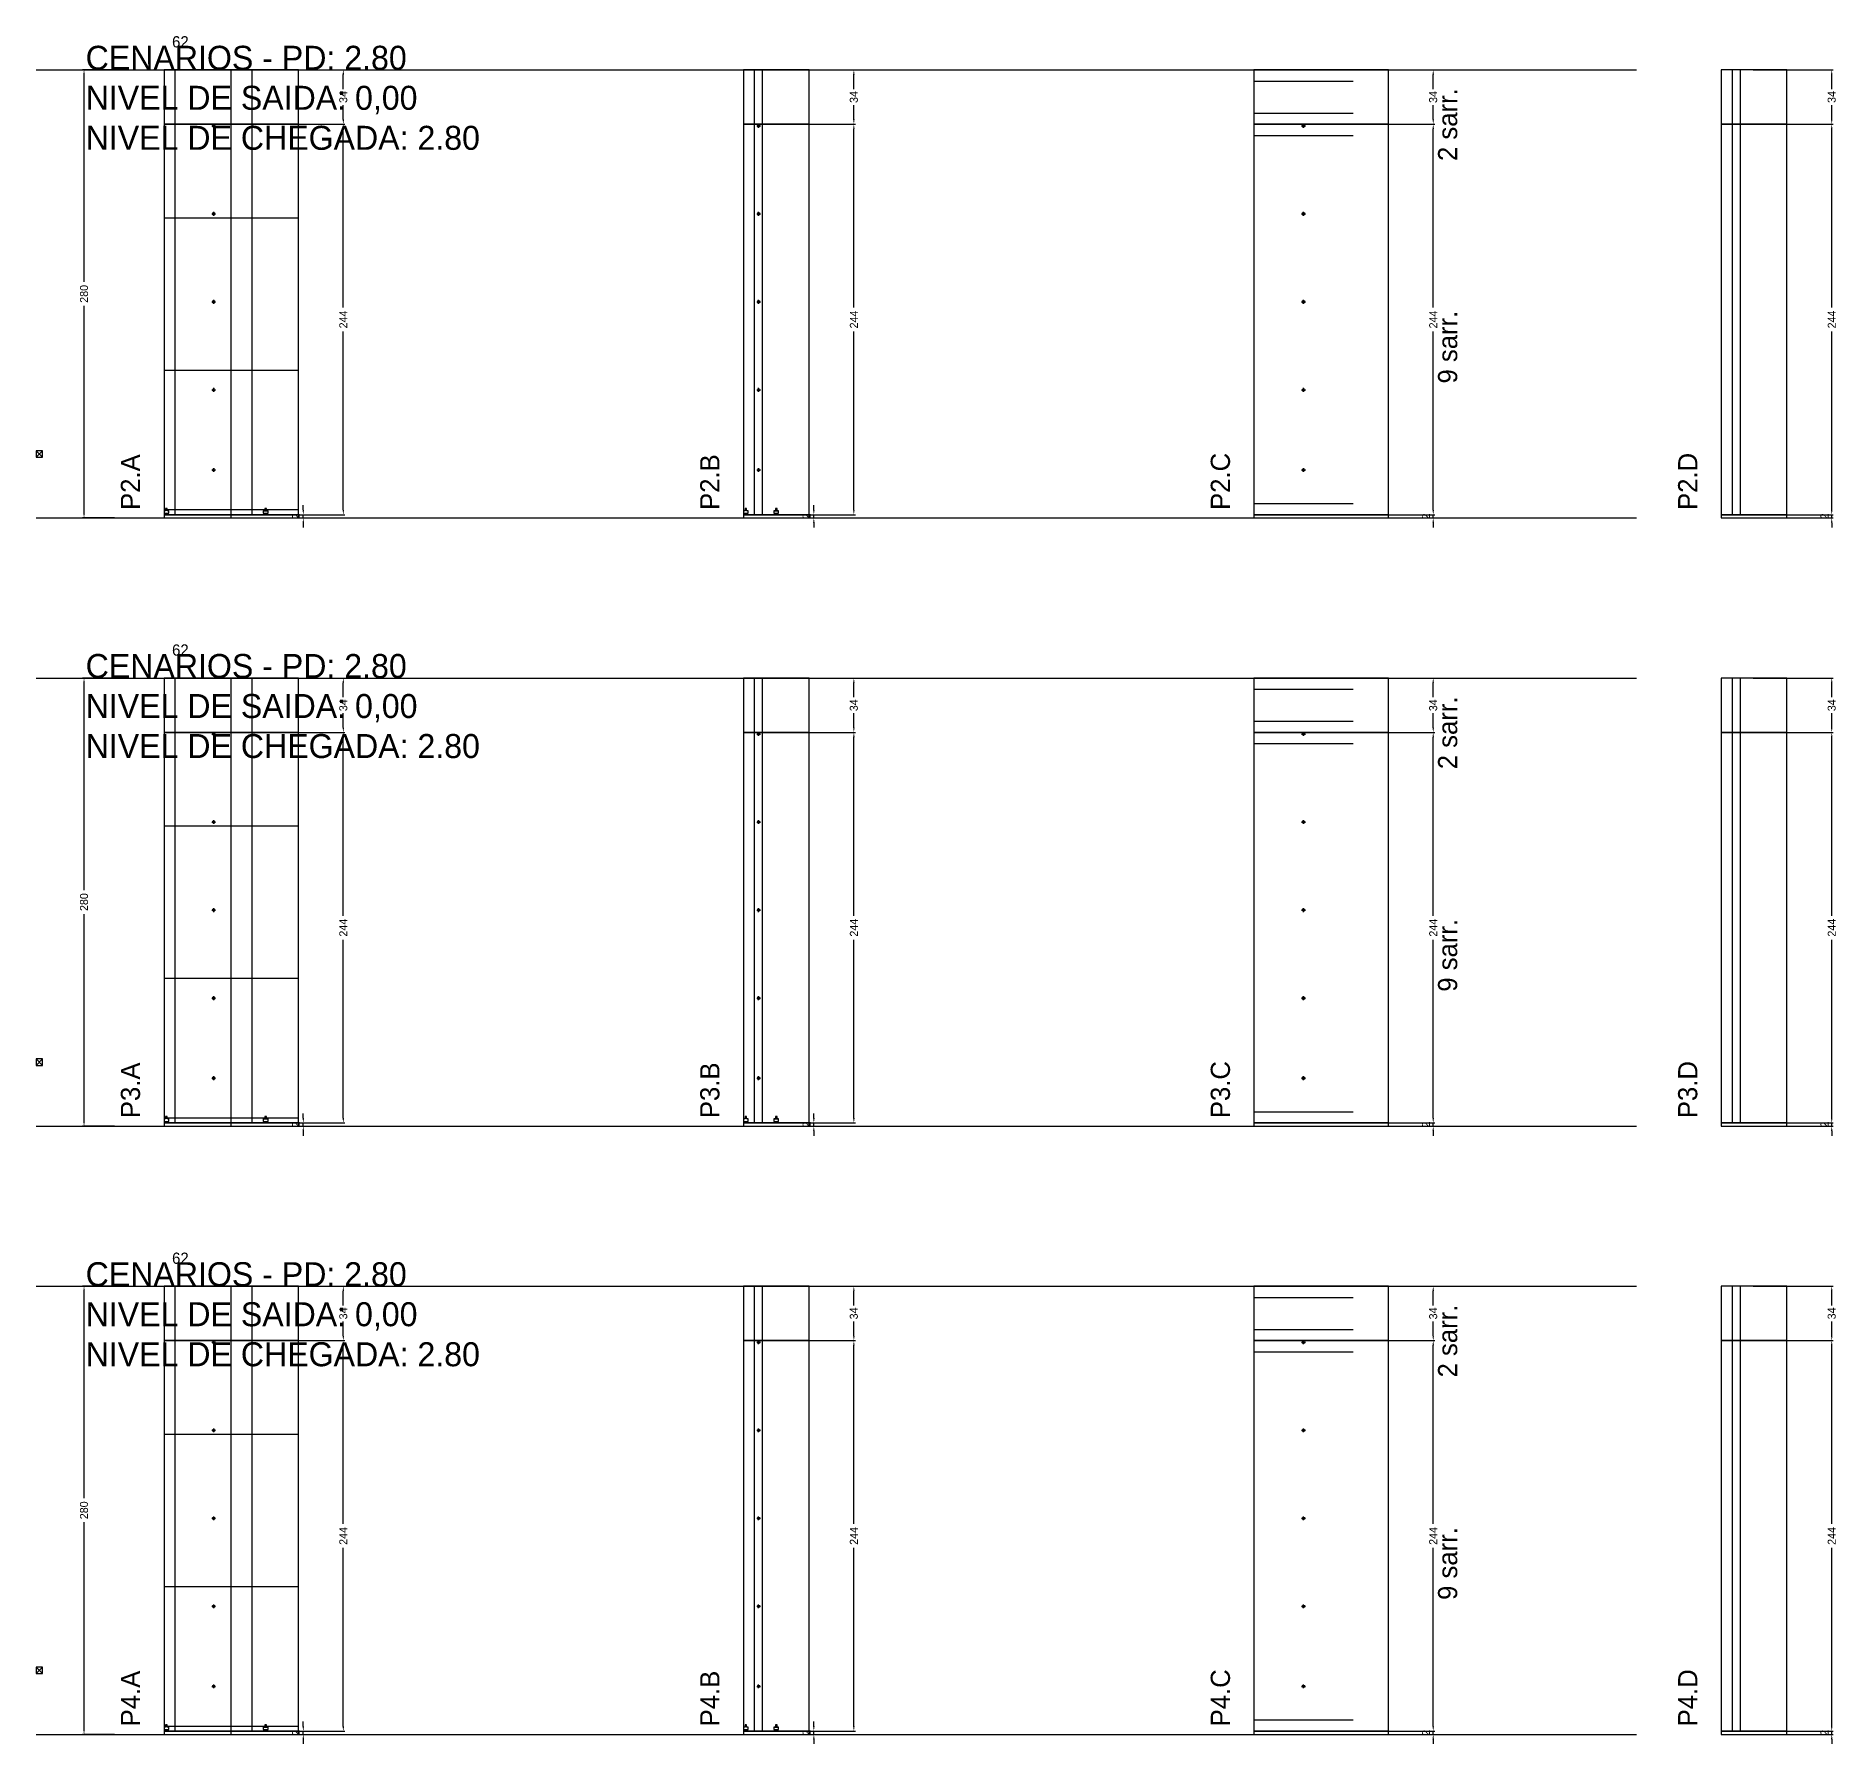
# Model space of a CAD drawing. Header units: centimetres. Extents: x -12000 to 4115, y -10266 to 2668.
# Drawn here: x -7000 to -5875, y -1526 to -459 of the extents above; entities that cross this region are included whole.
import ezdxf

# ---------------------------------------------------------------- set-up
doc = ezdxf.new("R2010")
doc.units = ezdxf.units.CM
doc.linetypes.add('DASHED', pattern=[2, -2])
for name, color, linetype in [('COTA', 241, 'Continuous'), ('COTAS FURACAO', 16, 'Continuous'), ('Madeira', 30, 'Continuous'), ('NOMENCLATURA', 7, 'Continuous'), ('Nível', 160, 'Continuous'), ('Painéis', 200, 'Continuous'), ('Perfil Metálico', 150, 'Continuous'), ('SARR_2.2x7', 40, 'Continuous'), ('SARRAFO DE PRESSAO', 200, 'Continuous'), ('texto', 7, 'Continuous')]:
    doc.layers.add(name, color=color, linetype=linetype)
doc.dimstyles.new('PAINEL-NOVA', dxfattribs={"dimtxt": 5, "dimasz": 3, "dimexe": 1, "dimexo": 1, "dimgap": 1, "dimtad": 1, "dimcen": 2.5, "dimazin": 3, "dimtfac": 1, "dimtmove": 0, "dimatfit": 3})

# ---------------------------------------------------------------- blocks, each defined once
blk = doc.blocks.new('_CLOSEDFILLED')
at = {"color": 0, "linetype": 'BYBLOCK'}
blk.add_solid([(-1, 0.16), (0, 0), (-1, -0.16)], dxfattribs=at)
blk = doc.blocks.new('*D27')
for p, q in [((-6951, -480), (-6971, -480)), ((-6970, -612.5), (-6970, -483)), ((-6970, -757), (-6970, -627.5)), ((-6951, -760), (-6971, -760))]:
    blk.add_line(p, q)
at = {"layer": 'Defpoints'}
for p in [(-6950, -480), (-6970, -760), (-6950, -760)]:
    blk.add_point(p, dxfattribs=at)
at = {"layer": 'COTA', "xscale": 3, "yscale": 3}
for p, rotation in [((-6970, -480), 90), ((-6970, -760), 270)]:
    blk.add_blockref('_CLOSEDFILLED', p, dxfattribs=dict(at, rotation=rotation))
at = {"layer": 'COTA', "insert": (-6970, -620), "char_height": 5, "attachment_point": 5, "rotation": 90}
blk.add_mtext('280', dxfattribs=at)
blk = doc.blocks.new('MULDURA')
at = {"layer": 'Paineis'}
for p, q in [((0, 0), (4, 4)), ((4, 0), (0, 4))]:
    blk.add_line(p, q, dxfattribs=at)
blk.add_lwpolyline([(0, 0), (4, 0), (4, 4), (0, 4)], close=True, dxfattribs=at)
blk = doc.blocks.new('*D29')
for p, q in [((-6857, -514), (-6807, -514)), ((-6808, -628.5), (-6808, -517)), ((-6808, -755), (-6808, -643.5)), ((-6857, -758), (-6807, -758))]:
    blk.add_line(p, q)
at = {"layer": 'Defpoints'}
for p in [(-6858, -514), (-6858, -758), (-6808, -758)]:
    blk.add_point(p, dxfattribs=at)
at = {"layer": 'COTA', "xscale": 3, "yscale": 3}
for p, rotation in [((-6808, -514), 90), ((-6808, -758), 270)]:
    blk.add_blockref('_CLOSEDFILLED', p, dxfattribs=dict(at, rotation=rotation))
at = {"layer": 'COTA', "insert": (-6808, -636), "char_height": 5, "attachment_point": 5, "rotation": 90}
blk.add_mtext('244', dxfattribs=at)
blk = doc.blocks.new('*D30')
for p, q in [((-6857, -480), (-6807, -480)), ((-6808, -492), (-6808, -483)), ((-6808, -511), (-6808, -502)), ((-6857, -514), (-6807, -514))]:
    blk.add_line(p, q)
at = {"layer": 'Defpoints'}
for p in [(-6858, -480), (-6858, -514), (-6808, -514)]:
    blk.add_point(p, dxfattribs=at)
at = {"layer": 'COTA', "xscale": 3, "yscale": 3}
for p, rotation in [((-6808, -480), 90), ((-6808, -514), 270)]:
    blk.add_blockref('_CLOSEDFILLED', p, dxfattribs=dict(at, rotation=rotation))
at = {"layer": 'COTA', "insert": (-6808, -497), "char_height": 5, "attachment_point": 5, "rotation": 90}
blk.add_mtext('34', dxfattribs=at)
blk = doc.blocks.new('SLIPTEE')
at = {"layer": 'Paineis'}
blk.add_lwpolyline([(0, 0), (3, 0), (3, 1.5), (2, 1.5), (2, 3), (1, 3), (1, 1.5), (0, 1.5)], close=True, dxfattribs=at)
blk = doc.blocks.new('SLIPTDD')
at = {"layer": 'Paineis'}
blk.add_line((0, 1.5), (3, 1.5), dxfattribs=at)
blk.add_lwpolyline([(0, 0), (3, 0), (3, 1.5), (2, 1.5), (2, 3), (1, 3), (1, 1.5), (0, 1.5)], close=True, dxfattribs=at)
blk = doc.blocks.new('furacao')
at = {"layer": 'COTAS FURACAO'}
for p, q in [((-1.2, 0), (1.2, 0)), ((0, -1.2), (0, 1.2))]:
    blk.add_line(p, q, dxfattribs=at)
blk.add_circle((0, 0), 0.8, dxfattribs=at)
blk = doc.blocks.new('*D32')
for p, q in [((-6538, -514), (-6488, -514)), ((-6489, -628.5), (-6489, -517)), ((-6489, -755), (-6489, -643.5)), ((-6538, -758), (-6488, -758))]:
    blk.add_line(p, q)
at = {"layer": 'Defpoints'}
for p in [(-6539, -514), (-6539, -758), (-6489, -758)]:
    blk.add_point(p, dxfattribs=at)
at = {"layer": 'COTA', "xscale": 3, "yscale": 3}
for p, rotation in [((-6489, -514), 90), ((-6489, -758), 270)]:
    blk.add_blockref('_CLOSEDFILLED', p, dxfattribs=dict(at, rotation=rotation))
at = {"layer": 'COTA', "insert": (-6489, -636), "char_height": 5, "attachment_point": 5, "rotation": 90}
blk.add_mtext('244', dxfattribs=at)
blk = doc.blocks.new('*D33')
for p, q in [((-6538, -480), (-6488, -480)), ((-6489, -492), (-6489, -483)), ((-6489, -511), (-6489, -502)), ((-6538, -514), (-6488, -514))]:
    blk.add_line(p, q)
at = {"layer": 'Defpoints'}
for p in [(-6539, -480), (-6539, -514), (-6489, -514)]:
    blk.add_point(p, dxfattribs=at)
at = {"layer": 'COTA', "xscale": 3, "yscale": 3}
for p, rotation in [((-6489, -480), 90), ((-6489, -514), 270)]:
    blk.add_blockref('_CLOSEDFILLED', p, dxfattribs=dict(at, rotation=rotation))
at = {"layer": 'COTA', "insert": (-6489, -497), "char_height": 5, "attachment_point": 5, "rotation": 90}
blk.add_mtext('34', dxfattribs=at)
blk = doc.blocks.new('*D35')
for p, q in [((-6176, -514), (-6126, -514)), ((-6127, -628.5), (-6127, -517)), ((-6127, -755), (-6127, -643.5)), ((-6176, -758), (-6126, -758))]:
    blk.add_line(p, q)
at = {"layer": 'Defpoints'}
for p in [(-6177, -514), (-6177, -758), (-6127, -758)]:
    blk.add_point(p, dxfattribs=at)
at = {"layer": 'COTA', "xscale": 3, "yscale": 3}
for p, rotation in [((-6127, -514), 90), ((-6127, -758), 270)]:
    blk.add_blockref('_CLOSEDFILLED', p, dxfattribs=dict(at, rotation=rotation))
at = {"layer": 'COTA', "insert": (-6127, -636), "char_height": 5, "attachment_point": 5, "rotation": 90}
blk.add_mtext('244', dxfattribs=at)
blk = doc.blocks.new('*D36')
for p, q in [((-6176, -480), (-6126, -480)), ((-6127, -492), (-6127, -483)), ((-6127, -511), (-6127, -502)), ((-6176, -514), (-6126, -514))]:
    blk.add_line(p, q)
at = {"layer": 'Defpoints'}
for p in [(-6177, -480), (-6177, -514), (-6127, -514)]:
    blk.add_point(p, dxfattribs=at)
at = {"layer": 'COTA', "xscale": 3, "yscale": 3}
for p, rotation in [((-6127, -480), 90), ((-6127, -514), 270)]:
    blk.add_blockref('_CLOSEDFILLED', p, dxfattribs=dict(at, rotation=rotation))
at = {"layer": 'COTA', "insert": (-6127, -497), "char_height": 5, "attachment_point": 5, "rotation": 90}
blk.add_mtext('34', dxfattribs=at)
blk = doc.blocks.new('*D38')
for p, q in [((-5927, -514), (-5877, -514)), ((-5878, -628.5), (-5878, -517)), ((-5878, -755), (-5878, -643.5)), ((-5927, -758), (-5877, -758))]:
    blk.add_line(p, q)
at = {"layer": 'Defpoints'}
for p in [(-5928, -514), (-5928, -758), (-5878, -758)]:
    blk.add_point(p, dxfattribs=at)
at = {"layer": 'COTA', "xscale": 3, "yscale": 3}
for p, rotation in [((-5878, -514), 90), ((-5878, -758), 270)]:
    blk.add_blockref('_CLOSEDFILLED', p, dxfattribs=dict(at, rotation=rotation))
at = {"layer": 'COTA', "insert": (-5878, -636), "char_height": 5, "attachment_point": 5, "rotation": 90}
blk.add_mtext('244', dxfattribs=at)
blk = doc.blocks.new('*D39')
for p, q in [((-5927, -480), (-5877, -480)), ((-5878, -492), (-5878, -483)), ((-5878, -511), (-5878, -502)), ((-5927, -514), (-5877, -514))]:
    blk.add_line(p, q)
at = {"layer": 'Defpoints'}
for p in [(-5928, -480), (-5928, -514), (-5878, -514)]:
    blk.add_point(p, dxfattribs=at)
at = {"layer": 'COTA', "xscale": 3, "yscale": 3}
for p, rotation in [((-5878, -480), 90), ((-5878, -514), 270)]:
    blk.add_blockref('_CLOSEDFILLED', p, dxfattribs=dict(at, rotation=rotation))
at = {"layer": 'COTA', "insert": (-5878, -497), "char_height": 5, "attachment_point": 5, "rotation": 90}
blk.add_mtext('34', dxfattribs=at)
blk = doc.blocks.new('*D53')
for p, q in [((-6951, -860), (-6971, -860)), ((-6970, -992.5), (-6970, -863)), ((-6970, -1137), (-6970, -1007.5)), ((-6951, -1140), (-6971, -1140))]:
    blk.add_line(p, q)
at = {"layer": 'Defpoints'}
for p in [(-6950, -860), (-6970, -1140), (-6950, -1140)]:
    blk.add_point(p, dxfattribs=at)
at = {"layer": 'COTA', "xscale": 3, "yscale": 3}
for p, rotation in [((-6970, -860), 90), ((-6970, -1140), 270)]:
    blk.add_blockref('_CLOSEDFILLED', p, dxfattribs=dict(at, rotation=rotation))
at = {"layer": 'COTA', "insert": (-6970, -1000), "char_height": 5, "attachment_point": 5, "rotation": 90}
blk.add_mtext('280', dxfattribs=at)
blk = doc.blocks.new('*D55')
for p, q in [((-6857, -894), (-6807, -894)), ((-6808, -1008.5), (-6808, -897)), ((-6808, -1135), (-6808, -1023.5)), ((-6857, -1138), (-6807, -1138))]:
    blk.add_line(p, q)
at = {"layer": 'Defpoints'}
for p in [(-6858, -894), (-6858, -1138), (-6808, -1138)]:
    blk.add_point(p, dxfattribs=at)
at = {"layer": 'COTA', "xscale": 3, "yscale": 3}
for p, rotation in [((-6808, -894), 90), ((-6808, -1138), 270)]:
    blk.add_blockref('_CLOSEDFILLED', p, dxfattribs=dict(at, rotation=rotation))
at = {"layer": 'COTA', "insert": (-6808, -1016), "char_height": 5, "attachment_point": 5, "rotation": 90}
blk.add_mtext('244', dxfattribs=at)
blk = doc.blocks.new('*D56')
for p, q in [((-6857, -860), (-6807, -860)), ((-6808, -872), (-6808, -863)), ((-6808, -891), (-6808, -882)), ((-6857, -894), (-6807, -894))]:
    blk.add_line(p, q)
at = {"layer": 'Defpoints'}
for p in [(-6858, -860), (-6858, -894), (-6808, -894)]:
    blk.add_point(p, dxfattribs=at)
at = {"layer": 'COTA', "xscale": 3, "yscale": 3}
for p, rotation in [((-6808, -860), 90), ((-6808, -894), 270)]:
    blk.add_blockref('_CLOSEDFILLED', p, dxfattribs=dict(at, rotation=rotation))
at = {"layer": 'COTA', "insert": (-6808, -877), "char_height": 5, "attachment_point": 5, "rotation": 90}
blk.add_mtext('34', dxfattribs=at)
blk = doc.blocks.new('*D58')
for p, q in [((-6538, -894), (-6488, -894)), ((-6489, -1008.5), (-6489, -897)), ((-6489, -1135), (-6489, -1023.5)), ((-6538, -1138), (-6488, -1138))]:
    blk.add_line(p, q)
at = {"layer": 'Defpoints'}
for p in [(-6539, -894), (-6539, -1138), (-6489, -1138)]:
    blk.add_point(p, dxfattribs=at)
at = {"layer": 'COTA', "xscale": 3, "yscale": 3}
for p, rotation in [((-6489, -894), 90), ((-6489, -1138), 270)]:
    blk.add_blockref('_CLOSEDFILLED', p, dxfattribs=dict(at, rotation=rotation))
at = {"layer": 'COTA', "insert": (-6489, -1016), "char_height": 5, "attachment_point": 5, "rotation": 90}
blk.add_mtext('244', dxfattribs=at)
blk = doc.blocks.new('*D59')
for p, q in [((-6538, -860), (-6488, -860)), ((-6489, -872), (-6489, -863)), ((-6489, -891), (-6489, -882)), ((-6538, -894), (-6488, -894))]:
    blk.add_line(p, q)
at = {"layer": 'Defpoints'}
for p in [(-6539, -860), (-6539, -894), (-6489, -894)]:
    blk.add_point(p, dxfattribs=at)
at = {"layer": 'COTA', "xscale": 3, "yscale": 3}
for p, rotation in [((-6489, -860), 90), ((-6489, -894), 270)]:
    blk.add_blockref('_CLOSEDFILLED', p, dxfattribs=dict(at, rotation=rotation))
at = {"layer": 'COTA', "insert": (-6489, -877), "char_height": 5, "attachment_point": 5, "rotation": 90}
blk.add_mtext('34', dxfattribs=at)
blk = doc.blocks.new('*D61')
for p, q in [((-6176, -894), (-6126, -894)), ((-6127, -1008.5), (-6127, -897)), ((-6127, -1135), (-6127, -1023.5)), ((-6176, -1138), (-6126, -1138))]:
    blk.add_line(p, q)
at = {"layer": 'Defpoints'}
for p in [(-6177, -894), (-6177, -1138), (-6127, -1138)]:
    blk.add_point(p, dxfattribs=at)
at = {"layer": 'COTA', "xscale": 3, "yscale": 3}
for p, rotation in [((-6127, -894), 90), ((-6127, -1138), 270)]:
    blk.add_blockref('_CLOSEDFILLED', p, dxfattribs=dict(at, rotation=rotation))
at = {"layer": 'COTA', "insert": (-6127, -1016), "char_height": 5, "attachment_point": 5, "rotation": 90}
blk.add_mtext('244', dxfattribs=at)
blk = doc.blocks.new('*D62')
for p, q in [((-6176, -860), (-6126, -860)), ((-6127, -872), (-6127, -863)), ((-6127, -891), (-6127, -882)), ((-6176, -894), (-6126, -894))]:
    blk.add_line(p, q)
at = {"layer": 'Defpoints'}
for p in [(-6177, -860), (-6177, -894), (-6127, -894)]:
    blk.add_point(p, dxfattribs=at)
at = {"layer": 'COTA', "xscale": 3, "yscale": 3}
for p, rotation in [((-6127, -860), 90), ((-6127, -894), 270)]:
    blk.add_blockref('_CLOSEDFILLED', p, dxfattribs=dict(at, rotation=rotation))
at = {"layer": 'COTA', "insert": (-6127, -877), "char_height": 5, "attachment_point": 5, "rotation": 90}
blk.add_mtext('34', dxfattribs=at)
blk = doc.blocks.new('*D64')
for p, q in [((-5927, -894), (-5877, -894)), ((-5878, -1008.5), (-5878, -897)), ((-5878, -1135), (-5878, -1023.5)), ((-5927, -1138), (-5877, -1138))]:
    blk.add_line(p, q)
at = {"layer": 'Defpoints'}
for p in [(-5928, -894), (-5928, -1138), (-5878, -1138)]:
    blk.add_point(p, dxfattribs=at)
at = {"layer": 'COTA', "xscale": 3, "yscale": 3}
for p, rotation in [((-5878, -894), 90), ((-5878, -1138), 270)]:
    blk.add_blockref('_CLOSEDFILLED', p, dxfattribs=dict(at, rotation=rotation))
at = {"layer": 'COTA', "insert": (-5878, -1016), "char_height": 5, "attachment_point": 5, "rotation": 90}
blk.add_mtext('244', dxfattribs=at)
blk = doc.blocks.new('*D65')
for p, q in [((-5927, -860), (-5877, -860)), ((-5878, -872), (-5878, -863)), ((-5878, -891), (-5878, -882)), ((-5927, -894), (-5877, -894))]:
    blk.add_line(p, q)
at = {"layer": 'Defpoints'}
for p in [(-5928, -860), (-5928, -894), (-5878, -894)]:
    blk.add_point(p, dxfattribs=at)
at = {"layer": 'COTA', "xscale": 3, "yscale": 3}
for p, rotation in [((-5878, -860), 90), ((-5878, -894), 270)]:
    blk.add_blockref('_CLOSEDFILLED', p, dxfattribs=dict(at, rotation=rotation))
at = {"layer": 'COTA', "insert": (-5878, -877), "char_height": 5, "attachment_point": 5, "rotation": 90}
blk.add_mtext('34', dxfattribs=at)
blk = doc.blocks.new('*D79')
for p, q in [((-6951, -1240), (-6971, -1240)), ((-6970, -1372.5), (-6970, -1243)), ((-6970, -1517), (-6970, -1387.5)), ((-6951, -1520), (-6971, -1520))]:
    blk.add_line(p, q)
at = {"layer": 'Defpoints'}
for p in [(-6950, -1240), (-6970, -1520), (-6950, -1520)]:
    blk.add_point(p, dxfattribs=at)
at = {"layer": 'COTA', "xscale": 3, "yscale": 3}
for p, rotation in [((-6970, -1240), 90), ((-6970, -1520), 270)]:
    blk.add_blockref('_CLOSEDFILLED', p, dxfattribs=dict(at, rotation=rotation))
at = {"layer": 'COTA', "insert": (-6970, -1380), "char_height": 5, "attachment_point": 5, "rotation": 90}
blk.add_mtext('280', dxfattribs=at)
blk = doc.blocks.new('*D81')
for p, q in [((-6857, -1274), (-6807, -1274)), ((-6808, -1388.5), (-6808, -1277)), ((-6808, -1515), (-6808, -1403.5)), ((-6857, -1518), (-6807, -1518))]:
    blk.add_line(p, q)
at = {"layer": 'Defpoints'}
for p in [(-6858, -1274), (-6858, -1518), (-6808, -1518)]:
    blk.add_point(p, dxfattribs=at)
at = {"layer": 'COTA', "xscale": 3, "yscale": 3}
for p, rotation in [((-6808, -1274), 90), ((-6808, -1518), 270)]:
    blk.add_blockref('_CLOSEDFILLED', p, dxfattribs=dict(at, rotation=rotation))
at = {"layer": 'COTA', "insert": (-6808, -1396), "char_height": 5, "attachment_point": 5, "rotation": 90}
blk.add_mtext('244', dxfattribs=at)
blk = doc.blocks.new('*D82')
for p, q in [((-6857, -1240), (-6807, -1240)), ((-6808, -1252), (-6808, -1243)), ((-6808, -1271), (-6808, -1262)), ((-6857, -1274), (-6807, -1274))]:
    blk.add_line(p, q)
at = {"layer": 'Defpoints'}
for p in [(-6858, -1240), (-6858, -1274), (-6808, -1274)]:
    blk.add_point(p, dxfattribs=at)
at = {"layer": 'COTA', "xscale": 3, "yscale": 3}
for p, rotation in [((-6808, -1240), 90), ((-6808, -1274), 270)]:
    blk.add_blockref('_CLOSEDFILLED', p, dxfattribs=dict(at, rotation=rotation))
at = {"layer": 'COTA', "insert": (-6808, -1257), "char_height": 5, "attachment_point": 5, "rotation": 90}
blk.add_mtext('34', dxfattribs=at)
blk = doc.blocks.new('*D84')
for p, q in [((-6538, -1274), (-6488, -1274)), ((-6489, -1388.5), (-6489, -1277)), ((-6489, -1515), (-6489, -1403.5)), ((-6538, -1518), (-6488, -1518))]:
    blk.add_line(p, q)
at = {"layer": 'Defpoints'}
for p in [(-6539, -1274), (-6539, -1518), (-6489, -1518)]:
    blk.add_point(p, dxfattribs=at)
at = {"layer": 'COTA', "xscale": 3, "yscale": 3}
for p, rotation in [((-6489, -1274), 90), ((-6489, -1518), 270)]:
    blk.add_blockref('_CLOSEDFILLED', p, dxfattribs=dict(at, rotation=rotation))
at = {"layer": 'COTA', "insert": (-6489, -1396), "char_height": 5, "attachment_point": 5, "rotation": 90}
blk.add_mtext('244', dxfattribs=at)
blk = doc.blocks.new('*D85')
for p, q in [((-6538, -1240), (-6488, -1240)), ((-6489, -1252), (-6489, -1243)), ((-6489, -1271), (-6489, -1262)), ((-6538, -1274), (-6488, -1274))]:
    blk.add_line(p, q)
at = {"layer": 'Defpoints'}
for p in [(-6539, -1240), (-6539, -1274), (-6489, -1274)]:
    blk.add_point(p, dxfattribs=at)
at = {"layer": 'COTA', "xscale": 3, "yscale": 3}
for p, rotation in [((-6489, -1240), 90), ((-6489, -1274), 270)]:
    blk.add_blockref('_CLOSEDFILLED', p, dxfattribs=dict(at, rotation=rotation))
at = {"layer": 'COTA', "insert": (-6489, -1257), "char_height": 5, "attachment_point": 5, "rotation": 90}
blk.add_mtext('34', dxfattribs=at)
blk = doc.blocks.new('*D87')
for p, q in [((-6176, -1274), (-6126, -1274)), ((-6127, -1388.5), (-6127, -1277)), ((-6127, -1515), (-6127, -1403.5)), ((-6176, -1518), (-6126, -1518))]:
    blk.add_line(p, q)
at = {"layer": 'Defpoints'}
for p in [(-6177, -1274), (-6177, -1518), (-6127, -1518)]:
    blk.add_point(p, dxfattribs=at)
at = {"layer": 'COTA', "xscale": 3, "yscale": 3}
for p, rotation in [((-6127, -1274), 90), ((-6127, -1518), 270)]:
    blk.add_blockref('_CLOSEDFILLED', p, dxfattribs=dict(at, rotation=rotation))
at = {"layer": 'COTA', "insert": (-6127, -1396), "char_height": 5, "attachment_point": 5, "rotation": 90}
blk.add_mtext('244', dxfattribs=at)
blk = doc.blocks.new('*D88')
for p, q in [((-6176, -1240), (-6126, -1240)), ((-6127, -1252), (-6127, -1243)), ((-6127, -1271), (-6127, -1262)), ((-6176, -1274), (-6126, -1274))]:
    blk.add_line(p, q)
at = {"layer": 'Defpoints'}
for p in [(-6177, -1240), (-6177, -1274), (-6127, -1274)]:
    blk.add_point(p, dxfattribs=at)
at = {"layer": 'COTA', "xscale": 3, "yscale": 3}
for p, rotation in [((-6127, -1240), 90), ((-6127, -1274), 270)]:
    blk.add_blockref('_CLOSEDFILLED', p, dxfattribs=dict(at, rotation=rotation))
at = {"layer": 'COTA', "insert": (-6127, -1257), "char_height": 5, "attachment_point": 5, "rotation": 90}
blk.add_mtext('34', dxfattribs=at)
blk = doc.blocks.new('*D90')
for p, q in [((-5927, -1274), (-5877, -1274)), ((-5878, -1388.5), (-5878, -1277)), ((-5878, -1515), (-5878, -1403.5)), ((-5927, -1518), (-5877, -1518))]:
    blk.add_line(p, q)
at = {"layer": 'Defpoints'}
for p in [(-5928, -1274), (-5928, -1518), (-5878, -1518)]:
    blk.add_point(p, dxfattribs=at)
at = {"layer": 'COTA', "xscale": 3, "yscale": 3}
for p, rotation in [((-5878, -1274), 90), ((-5878, -1518), 270)]:
    blk.add_blockref('_CLOSEDFILLED', p, dxfattribs=dict(at, rotation=rotation))
at = {"layer": 'COTA', "insert": (-5878, -1396), "char_height": 5, "attachment_point": 5, "rotation": 90}
blk.add_mtext('244', dxfattribs=at)
blk = doc.blocks.new('*D91')
for p, q in [((-5927, -1240), (-5877, -1240)), ((-5878, -1252), (-5878, -1243)), ((-5878, -1271), (-5878, -1262)), ((-5927, -1274), (-5877, -1274))]:
    blk.add_line(p, q)
at = {"layer": 'Defpoints'}
for p in [(-5928, -1240), (-5928, -1274), (-5878, -1274)]:
    blk.add_point(p, dxfattribs=at)
at = {"layer": 'COTA', "xscale": 3, "yscale": 3}
for p, rotation in [((-5878, -1240), 90), ((-5878, -1274), 270)]:
    blk.add_blockref('_CLOSEDFILLED', p, dxfattribs=dict(at, rotation=rotation))
at = {"layer": 'COTA', "insert": (-5878, -1257), "char_height": 5, "attachment_point": 5, "rotation": 90}
blk.add_mtext('34', dxfattribs=at)

msp = doc.modelspace()

# ---------------------------------------------------------------- linework, layer by layer
at = {"layer": 'Madeira'}
for points in [[(-6920, -572.4), (-6836, -572.4)], [(-6920, -667.6), (-6836, -667.6)], [(-6920, -952.4), (-6836, -952.4)], [(-6920, -1047.6), (-6836, -1047.6)], [(-6920, -1332.4), (-6836, -1332.4)], [(-6920, -1427.6), (-6836, -1427.6)]]:
    msp.add_lwpolyline(points, dxfattribs=at)
at = {"layer": 'Nível', "linetype": 'DASHED'}
for points in [[(-7000, -480), (-6000, -480)], [(-7000, -760), (-6000, -760)], [(-7000, -860), (-6000, -860)], [(-7000, -1140), (-6000, -1140)], [(-7000, -1240), (-6000, -1240)], [(-7000, -1520), (-6000, -1520)]]:
    msp.add_lwpolyline(points, dxfattribs=at)
at = {"layer": 'Painéis'}
for points in [[(-6920, -514), (-6836, -514), (-6836, -480), (-6920, -480)], [(-6920, -760), (-6836, -760), (-6836, -480), (-6920, -480)], [(-6558, -514), (-6517, -514), (-6517, -480), (-6558, -480)], [(-6239, -514), (-6155, -514), (-6155, -480), (-6239, -480)], [(-5947, -514), (-5906, -514), (-5906, -480), (-5947, -480)], [(-6920, -758), (-6836, -758), (-6836, -514), (-6920, -514)], [(-6558, -758), (-6517, -758), (-6517, -514), (-6558, -514)], [(-6239, -758), (-6155, -758), (-6155, -514), (-6239, -514)], [(-5947, -758), (-5906, -758), (-5906, -514), (-5947, -514)], [(-6920, -760), (-6836, -760), (-6836, -758), (-6920, -758)], [(-6558, -760), (-6517, -760), (-6517, -758), (-6558, -758)], [(-6239, -760), (-6155, -760), (-6155, -758), (-6239, -758)], [(-5947, -760), (-5906, -760), (-5906, -758), (-5947, -758)], [(-6920, -894), (-6836, -894), (-6836, -860), (-6920, -860)], [(-6920, -1140), (-6836, -1140), (-6836, -860), (-6920, -860)], [(-6558, -894), (-6517, -894), (-6517, -860), (-6558, -860)], [(-6239, -894), (-6155, -894), (-6155, -860), (-6239, -860)], [(-5947, -894), (-5906, -894), (-5906, -860), (-5947, -860)], [(-6920, -1138), (-6836, -1138), (-6836, -894), (-6920, -894)], [(-6558, -1138), (-6517, -1138), (-6517, -894), (-6558, -894)], [(-6239, -1138), (-6155, -1138), (-6155, -894), (-6239, -894)], [(-5947, -1138), (-5906, -1138), (-5906, -894), (-5947, -894)], [(-6920, -1140), (-6836, -1140), (-6836, -1138), (-6920, -1138)], [(-6558, -1140), (-6517, -1140), (-6517, -1138), (-6558, -1138)], [(-6239, -1140), (-6155, -1140), (-6155, -1138), (-6239, -1138)], [(-5947, -1140), (-5906, -1140), (-5906, -1138), (-5947, -1138)], [(-6920, -1274), (-6836, -1274), (-6836, -1240), (-6920, -1240)], [(-6920, -1520), (-6836, -1520), (-6836, -1240), (-6920, -1240)], [(-6558, -1274), (-6517, -1274), (-6517, -1240), (-6558, -1240)], [(-6239, -1274), (-6155, -1274), (-6155, -1240), (-6239, -1240)], [(-5947, -1274), (-5906, -1274), (-5906, -1240), (-5947, -1240)], [(-6920, -1518), (-6836, -1518), (-6836, -1274), (-6920, -1274)], [(-6558, -1518), (-6517, -1518), (-6517, -1274), (-6558, -1274)], [(-6239, -1518), (-6155, -1518), (-6155, -1274), (-6239, -1274)], [(-5947, -1518), (-5906, -1518), (-5906, -1274), (-5947, -1274)], [(-6920, -1520), (-6836, -1520), (-6836, -1518), (-6920, -1518)], [(-6558, -1520), (-6517, -1520), (-6517, -1518), (-6558, -1518)], [(-6239, -1520), (-6155, -1520), (-6155, -1518), (-6239, -1518)], [(-5947, -1520), (-5906, -1520), (-5906, -1518), (-5947, -1518)]]:
    msp.add_lwpolyline(points, close=True, dxfattribs=at)
at = {"layer": 'Perfil Metálico'}
for p, q in [((-6878, -760), (-6878, -480)), ((-6878, -1140), (-6878, -860)), ((-6878, -1520), (-6878, -1240))]:
    msp.add_line(p, q, dxfattribs=at)
at = {"layer": 'SARR_2.2x7'}
for points in [[(-6913, -514), (-6913, -480)], [(-6865, -514), (-6865, -480)], [(-6551, -514), (-6551, -480)], [(-6546, -514), (-6546, -480)], [(-5940, -514), (-5940, -480)], [(-5935, -514), (-5935, -480)], [(-6239, -487), (-6177, -487)], [(-6239, -507), (-6177, -507)], [(-6239, -521), (-6177, -521)], [(-6239, -751), (-6177, -751)], [(-6913, -894), (-6913, -860)], [(-6865, -894), (-6865, -860)], [(-6551, -894), (-6551, -860)], [(-6546, -894), (-6546, -860)], [(-5940, -894), (-5940, -860)], [(-5935, -894), (-5935, -860)], [(-6239, -867), (-6177, -867)], [(-6239, -887), (-6177, -887)], [(-6239, -901), (-6177, -901)], [(-6239, -1131), (-6177, -1131)], [(-6913, -1274), (-6913, -1240)], [(-6865, -1274), (-6865, -1240)], [(-6551, -1274), (-6551, -1240)], [(-6546, -1274), (-6546, -1240)], [(-6239, -1247), (-6177, -1247)], [(-5940, -1274), (-5940, -1240)], [(-5935, -1274), (-5935, -1240)], [(-6239, -1267), (-6177, -1267)], [(-6239, -1281), (-6177, -1281)], [(-6239, -1511), (-6177, -1511)]]:
    msp.add_lwpolyline(points, dxfattribs=at)
at = {"layer": 'SARR_2.2x7', "linetype": 'DASHED'}
for points in [[(-6913, -758), (-6913, -514)], [(-6865, -758), (-6865, -514)], [(-6551, -758), (-6551, -514)], [(-6546, -758), (-6546, -514)], [(-5940, -758), (-5940, -514)], [(-5935, -758), (-5935, -514)], [(-6913, -1138), (-6913, -894)], [(-6865, -1138), (-6865, -894)], [(-6551, -1138), (-6551, -894)], [(-6546, -1138), (-6546, -894)], [(-5940, -1138), (-5940, -894)], [(-5935, -1138), (-5935, -894)], [(-6913, -1518), (-6913, -1274)], [(-6865, -1518), (-6865, -1274)], [(-6551, -1518), (-6551, -1274)], [(-6546, -1518), (-6546, -1274)], [(-5940, -1518), (-5940, -1274)], [(-5935, -1518), (-5935, -1274)]]:
    msp.add_lwpolyline(points, dxfattribs=at)
at = {"layer": 'SARRAFO DE PRESSAO'}
for points in [[(-6920, -760), (-6836, -760), (-6836, -755), (-6920, -755)], [(-6920, -1140), (-6836, -1140), (-6836, -1135), (-6920, -1135)], [(-6920, -1520), (-6836, -1520), (-6836, -1515), (-6920, -1515)]]:
    msp.add_lwpolyline(points, close=True, dxfattribs=at)

# ---------------------------------------------------------------- block references
at = {"layer": 'COTA'}
for name, p in [('furacao', (-6889, -515)), ('furacao', (-6548.5, -515)), ('furacao', (-6208, -515)), ('furacao', (-6889, -570)), ('furacao', (-6548.5, -570)), ('furacao', (-6208, -570)), ('furacao', (-6889, -625)), ('furacao', (-6548.5, -625)), ('furacao', (-6208, -625)), ('furacao', (-6889, -680)), ('furacao', (-6548.5, -680)), ('furacao', (-6208, -680)), ('MULDURA', (-7000, -722)), ('furacao', (-6889, -730)), ('furacao', (-6548.5, -730)), ('furacao', (-6208, -730)), ('SLIPTEE', (-6920, -757)), ('SLIPTDD', (-6858, -757)), ('SLIPTEE', (-6558, -757)), ('SLIPTDD', (-6539, -757)), ('furacao', (-6889, -895)), ('furacao', (-6548.5, -895)), ('furacao', (-6208, -895)), ('furacao', (-6889, -950)), ('furacao', (-6548.5, -950)), ('furacao', (-6208, -950)), ('furacao', (-6889, -1005)), ('furacao', (-6548.5, -1005)), ('furacao', (-6208, -1005)), ('furacao', (-6889, -1060)), ('furacao', (-6548.5, -1060)), ('furacao', (-6208, -1060)), ('MULDURA', (-7000, -1102)), ('furacao', (-6889, -1110)), ('furacao', (-6548.5, -1110)), ('furacao', (-6208, -1110)), ('SLIPTEE', (-6920, -1137)), ('SLIPTDD', (-6858, -1137)), ('SLIPTEE', (-6558, -1137)), ('SLIPTDD', (-6539, -1137)), ('furacao', (-6889, -1275)), ('furacao', (-6548.5, -1275)), ('furacao', (-6208, -1275)), ('furacao', (-6889, -1330)), ('furacao', (-6548.5, -1330)), ('furacao', (-6208, -1330)), ('furacao', (-6889, -1385)), ('furacao', (-6548.5, -1385)), ('furacao', (-6208, -1385)), ('furacao', (-6889, -1440)), ('furacao', (-6548.5, -1440)), ('furacao', (-6208, -1440)), ('MULDURA', (-7000, -1482)), ('furacao', (-6889, -1490)), ('furacao', (-6548.5, -1490)), ('furacao', (-6208, -1490)), ('SLIPTEE', (-6920, -1517)), ('SLIPTDD', (-6858, -1517)), ('SLIPTEE', (-6558, -1517)), ('SLIPTDD', (-6539, -1517))]:
    msp.add_blockref(name, p, dxfattribs=at)

# ---------------------------------------------------------------- texts
at = {"layer": 'NOMENCLATURA'}
for s, p in [('CENARIOS - PD: 2.80', (-6969, -480)), ('NIVEL DE SAIDA: 0,00', (-6969, -505)), ('NIVEL DE CHEGADA: 2.80', (-6969, -530)), ('CENARIOS - PD: 2.80', (-6969, -860)), ('NIVEL DE SAIDA: 0,00', (-6969, -885)), ('NIVEL DE CHEGADA: 2.80', (-6969, -910)), ('CENARIOS - PD: 2.80', (-6969, -1240)), ('NIVEL DE SAIDA: 0,00', (-6969, -1265)), ('NIVEL DE CHEGADA: 2.80', (-6969, -1290))]:
    msp.add_text(s, height=15, dxfattribs=at).set_placement(p)
for s, p in [('2 sarr.', (-6112, -537)), ('9 sarr.', (-6112, -676)), ('P2.C', (-6254, -755)), ('P2.D', (-5962, -755)), ('P2.A', (-6935, -755)), ('P2.B', (-6573, -755)), ('2 sarr.', (-6112, -917)), ('9 sarr.', (-6112, -1056)), ('P3.A', (-6935, -1135)), ('P3.B', (-6573, -1135)), ('P3.C', (-6254, -1135)), ('P3.D', (-5962, -1135)), ('2 sarr.', (-6112, -1297)), ('9 sarr.', (-6112, -1436)), ('P4.A', (-6935, -1515)), ('P4.B', (-6573, -1515)), ('P4.C', (-6254, -1515)), ('P4.D', (-5962, -1515))]:
    msp.add_text(s, height=12, rotation=90, dxfattribs=at).set_placement(p)
at = {"layer": 'texto'}
for p in [(-6915, -466), (-6915, -846), (-6915, -1226)]:
    msp.add_text('62', height=7, dxfattribs=at).set_placement(p)

# ---------------------------------------------------------------- dimensions: what is measured, and where the dimension line sits
at = {"layer": 'COTA'}
for base, p1, p2, picture, middle in [((-6970, -760), (-6950, -760), (-6950, -480), '*D27', (-6970, -620)), ((-6808, -514), (-6858, -514), (-6858, -480), '*D30', (-6808, -497)), ((-6489, -514), (-6539, -514), (-6539, -480), '*D33', (-6489, -497)), ((-6127, -514), (-6177, -514), (-6177, -480), '*D36', (-6127, -497)), ((-5878, -514), (-5928, -514), (-5928, -480), '*D39', (-5878, -497)), ((-6808, -758), (-6858, -758), (-6858, -514), '*D29', (-6808, -636)), ((-6489, -758), (-6539, -758), (-6539, -514), '*D32', (-6489, -636)), ((-6127, -758), (-6177, -758), (-6177, -514), '*D35', (-6127, -636)), ((-5878, -758), (-5928, -758), (-5928, -514), '*D38', (-5878, -636)), ((-6970, -1140), (-6950, -1140), (-6950, -860), '*D53', (-6970, -1000)), ((-6808, -894), (-6858, -894), (-6858, -860), '*D56', (-6808, -877)), ((-6489, -894), (-6539, -894), (-6539, -860), '*D59', (-6489, -877)), ((-6127, -894), (-6177, -894), (-6177, -860), '*D62', (-6127, -877)), ((-5878, -894), (-5928, -894), (-5928, -860), '*D65', (-5878, -877)), ((-6808, -1138), (-6858, -1138), (-6858, -894), '*D55', (-6808, -1016)), ((-6489, -1138), (-6539, -1138), (-6539, -894), '*D58', (-6489, -1016)), ((-6127, -1138), (-6177, -1138), (-6177, -894), '*D61', (-6127, -1016)), ((-5878, -1138), (-5928, -1138), (-5928, -894), '*D64', (-5878, -1016)), ((-6970, -1520), (-6950, -1520), (-6950, -1240), '*D79', (-6970, -1380)), ((-6808, -1274), (-6858, -1274), (-6858, -1240), '*D82', (-6808, -1257)), ((-6489, -1274), (-6539, -1274), (-6539, -1240), '*D85', (-6489, -1257)), ((-6127, -1274), (-6177, -1274), (-6177, -1240), '*D88', (-6127, -1257)), ((-5878, -1274), (-5928, -1274), (-5928, -1240), '*D91', (-5878, -1257)), ((-6808, -1518), (-6858, -1518), (-6858, -1274), '*D81', (-6808, -1396)), ((-6489, -1518), (-6539, -1518), (-6539, -1274), '*D84', (-6489, -1396)), ((-6127, -1518), (-6177, -1518), (-6177, -1274), '*D87', (-6127, -1396)), ((-5878, -1518), (-5928, -1518), (-5928, -1274), '*D90', (-5878, -1396))]:
    dim = msp.add_linear_dim(base=base, p1=p1, p2=p2, angle=90, dimstyle='PAINEL-NOVA', dxfattribs=at)
    dim.commit()
    dim.dimension.update_dxf_attribs({"geometry": picture, "text_midpoint": middle})
for base, p1, p2 in [((-6833, -760), (-6858, -760), (-6858, -758)), ((-6514, -760), (-6539, -760), (-6539, -758)), ((-6127, -760), (-6177, -760), (-6177, -758)), ((-5878, -760), (-5928, -760), (-5928, -758)), ((-6833, -1140), (-6858, -1140), (-6858, -1138)), ((-6514, -1140), (-6539, -1140), (-6539, -1138)), ((-6127, -1140), (-6177, -1140), (-6177, -1138)), ((-5878, -1140), (-5928, -1140), (-5928, -1138)), ((-6833, -1520), (-6858, -1520), (-6858, -1518)), ((-6514, -1520), (-6539, -1520), (-6539, -1518)), ((-6127, -1520), (-6177, -1520), (-6177, -1518)), ((-5878, -1520), (-5928, -1520), (-5928, -1518))]:
    msp.add_linear_dim(base=base, p1=p1, p2=p2, angle=90, dimstyle='PAINEL-NOVA', dxfattribs=at).render()

doc.saveas('drawing.dxf')
